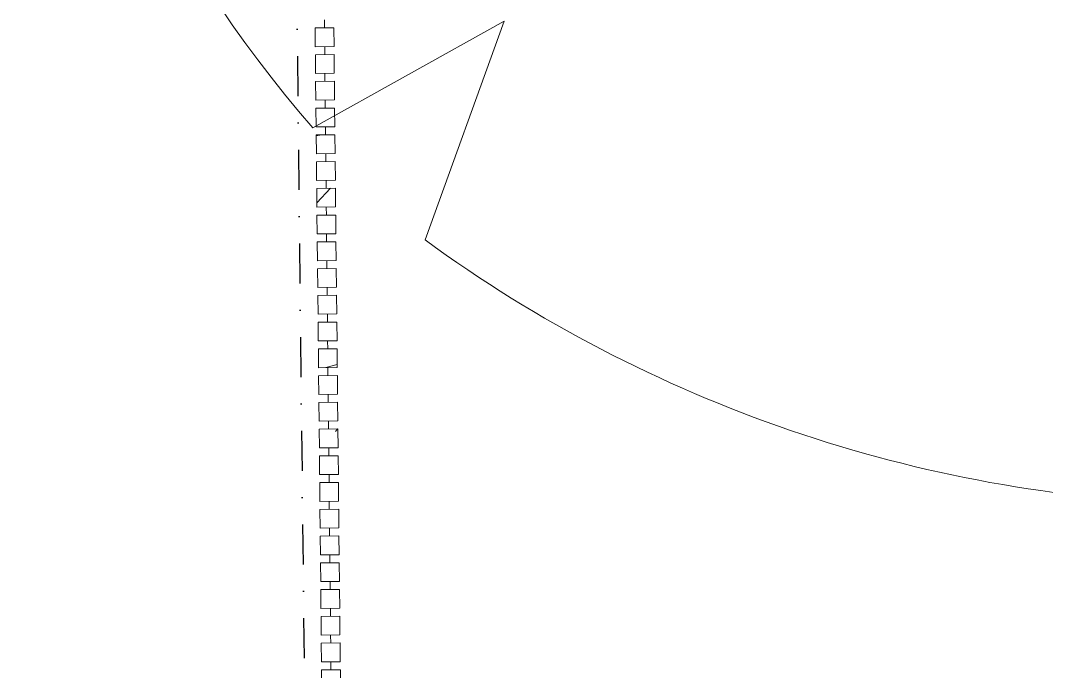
# Model space of a CAD drawing. Header units: millimetres. Extents: x -39027 to 364494, y -35256 to 94895.
# Drawn here: x 171005 to 172923, y 80888 to 82105 of the extents above; entities that cross this region are included whole.
import ezdxf

# ---------------------------------------------------------------- set-up
doc = ezdxf.new("R2010")
doc.units = ezdxf.units.MM
doc.header["$LTSCALE"] = 25
doc.linetypes.add('BG_Dash Dot 3mm', pattern=[7, 3, -2, 0, -2])
for name, color, linetype, lineweight in [('A-DETL-MBND', 4, 'Continuous', 13), ('A-GLAZ-CWMG', 3, 'Continuous', 5), ('C-PROP-LINE', 91, 'BG_Dash Dot 3mm', 25), ('C-TOPO', 251, 'Continuous', 9), ('L-PLNT', 71, 'Continuous', 5)]:
    doc.layers.add(name, color=color, linetype=linetype, lineweight=lineweight)

# ---------------------------------------------------------------- blocks, each defined once
blk = doc.blocks.new('Rectangular Mullion - 35mm Timber Batten_Black_-V179-PROPOSED FIRST FLOOR PLAN')
at = {"layer": 'A-DETL-MBND', "lineweight": 5}
for p, q in [((-17.5, -17.5), (-17.5, 17.5)), ((-17.5, 17.5), (17.5, 17.5)), ((17.5, 17.5), (17.5, -17.5)), ((17.5, -17.5), (-17.5, -17.5))]:
    blk.add_line(p, q, dxfattribs=at)
blk = doc.blocks.new('Rectangular Mullion - 35mm Timber Batten_Black_-V180-PROPOSED FIRST FLOOR PLAN')
at = {"layer": 'A-DETL-MBND', "lineweight": 5}
for p, q in [((-17.5, -17.5), (-17.5, 17.5)), ((-17.5, 17.5), (17.5, 17.5)), ((17.5, 17.5), (17.5, -17.5)), ((17.5, -17.5), (-17.5, -17.5))]:
    blk.add_line(p, q, dxfattribs=at)
blk = doc.blocks.new('Rectangular Mullion - 35mm Timber Batten_Black_-V181-PROPOSED FIRST FLOOR PLAN')
at = {"layer": 'A-DETL-MBND', "lineweight": 5}
for p, q in [((-17.5, -17.5), (-17.5, 17.5)), ((-17.5, 17.5), (17.5, 17.5)), ((17.5, 17.5), (17.5, -17.5)), ((17.5, -17.5), (-17.5, -17.5))]:
    blk.add_line(p, q, dxfattribs=at)
blk = doc.blocks.new('Rectangular Mullion - 35mm Timber Batten_Black_-V182-PROPOSED FIRST FLOOR PLAN')
at = {"layer": 'A-DETL-MBND', "lineweight": 5}
for p, q in [((-17.5, -17.5), (-17.5, 17.5)), ((-17.5, 17.5), (17.5, 17.5)), ((17.5, 17.5), (17.5, -17.5)), ((17.5, -17.5), (-17.5, -17.5))]:
    blk.add_line(p, q, dxfattribs=at)
blk = doc.blocks.new('Rectangular Mullion - 35mm Timber Batten_Black_-V183-PROPOSED FIRST FLOOR PLAN')
at = {"layer": 'A-DETL-MBND', "lineweight": 5}
h = blk.add_hatch(dxfattribs=at)
h.set_pattern_fill('FP_66', color=256, style=0, pattern_type=2)
h.set_pattern_definition([(275.345, (7923.97, -700.29), (-961.3299, 11180.8356), [122.343, -12111.92]), (259.271, (7935.36, -822.1), (-583.2013, -4148.2803), [155.42, -5025.186]), (225.581, (7906.4, -974.8), (10.3, -1015.95), [114.95, -1321.89]), (223.733, (7825.98, -1056.9), (-15031.03056, -14444.64997), [222.826, -22059.793]), (257.586, (7664.97, -1210.94), (2087.9785, 9131.3807), [135.55, -13419.58]), (270.581, (7635.8, -1343.3), (1026.25, -1005.65), [254, -762]), (280.043, (7638.41, -1597.31), (-738.492, 5127.6984), [123.6, -6056.485]), (276.292, (7649.66, -703.07), (-907.7606, 9155.378), [102.107, -10108.567]), (270.581, (7660.9, -804.6), (1026.25, -1005.65), [152.4, -863.6]), (242.28, (7662.396, -956.955), (-5860.57735, -11301.23054), [150.01, -14851.05]), (218.456, (7592.62, -1089.75), (5149.3642, 3975.7446), [231.684, -11352.5]), (231.292, (7411.19, -1233.84), (-4906.31395, -6236.6421), [144.4, -14295.673]), (264.241, (7320.89, -1346.52), (-710.2362, -8160.4043), [184.006, -9016.265]), (282.47, (7302.426, -1529.595), (-3089.97723, 14214.93996), [197.272, -19529.88]), (277.291, (7334.717, -706.265), (1226.4472, -9118.15894), [173.91, -17217.207]), (267.215, (7356.79, -878.77), (-731.79544, -16271.27145), [173.02, -17128.84]), (236.891, (7348.38, -1051.58), (1467.41, 1734.356), [183.16, -3480.08]), (223.091, (7248.33, -1205.01), (-10987.2057, -10363.87425), [165.393, -16373.89]), (255.65, (7127.55, -1318), (-2807.6254, -11238.79483), [157.726, -15614.836]), (270.581, (7088.5, -1470.8), (1026.25, -1005.65), [121.92, -894.08]), (283.576, (7089.695, -1592.716), (2272.7275, -9087.16), [135.55, -13419.58]), (270.581, (8099.9, -1013.5), (1026.25, -1005.65), [3.35, -1012.65]), (47.429, (7948.923, -1157.26), (-14136.86016, -15320.86738), [222.826, -22059.793]), (64.016, (7083.7, -1003.47), (188.765, 1424.387), [90.87, -2180.97]), (82.451, (7123.53, -921.78), (669.2448, 6143.7432), [143.684, -7040.52]), (113.78, (7142.41, -779.34), (-2327.6059, 4951.5328), [77.38, -7660.25]), (244.016, (7948.92, -1157.26), (-188.765, -1424.387), [113.59, -2158.25]), (263.871, (7899.156, -1259.37), (1041.28477, 9141.15535), [173.91, -17217.207]), (280.706, (7880.588, -1432.286), (3293.28155, -17226.9146), [288.98, -28609.032]), (280.886, (8035.72, -699.155), (1256.256, -6051.0576), [113.59, -11245.633]), (255.057, (8057.173, -810.703), (3039.58685, 11178.29145), [189.804, -18790.642]), (227.702, (8008.23, -994.09), (12136.13332, 13259.3523), [194.107, -19216.546]), (235.886, (7877.6, -1137.66), (-6902.18163, -10303.6902), [160.644, -15903.726]), (261.119, (7787.5, -1270.66), (-634.3537, -5141.62), [185.4, -5994.684]), (277.163, (7758.88, -1453.842), (-2130.02107, 17260.1856), [265.913, -26325.352]), (278.711, (7781.73, -701.73), (-793.6982, 6128.908), [143.684, -7040.52]), (259.271, (7803.5, -843.76), (-583.2013, -4148.2803), [155.42, -5025.186]), (228.071, (7774.56, -996.46), (10138.9297, 11195.11873), [165.393, -16373.89]), (225.581, (7664.05, -1119.5), (10.3, -1015.95), [186.79, -1250.05]), (253.227, (7533.31, -1252.92), (4045.915, 13213.55093), [170.313, -16860.95]), (273.948, (7484.163, -1415.986), (-1061.8992, 16253.06645), [173.02, -17128.84]), (287.684, (7496.074, -1588.594), (3293.2511, -10083.1748), [138.19, -13680.903]), (279.327, (7527.75, -704.31), (1240.49235, -7076.29736), [133.633, -13229.76]), (255.65, (7549.406, -836.174), (-2807.6254, -11238.79483), [157.726, -15614.836]), (238.576, (7510.31, -988.98), (3180.0977, 4998.3678), [191.7, -9393.23]), (220.682, (7410.367, -1152.56), (13147.30096, 11247.34238), [252.37, -24984.547]), (254.636, (7218.99, -1317.07), (1243.8521, 4000.148), [147.93, -7248.66]), (276.59, (7179.79, -1459.715), (1224.62715, -10136.96904), [194.107, -19216.546]), (293.78, (7202.07, -1652.54), (2327.6059, -4951.5328), [77.38, -7660.25]), (280.043, (7222.96, -707.4), (-738.492, 5127.6984), [123.6, -6056.485]), (260.573, (7244.52, -829.106), (-1802.4521, -11215.3096), [175.39, -17363.49]), (233.176, (7215.79, -1002.126), (-9949.4577, -13367.31625), [217.433, -21525.916]), (241.526, (8101.42, -1165.87), (-3818.2327, -7246.913), [104.603, -10355.757]), (259.797, (8051.55, -1257.823), (2976.46898, 16269.24884), [217.196, -21502.404]), (277.706, (8013.07, -1471.59), (-838.2997, 7135.1286), [245.74, -7945.516])])
h.paths.add_polyline_path([(17.5, 17.5), (17.5, -17.5), (-17.5, -17.5), (-17.5, 17.5)], flags=0)
for p, q in [((-17.5, -17.5), (-17.5, 17.5)), ((-17.5, 17.5), (17.5, 17.5)), ((17.5, 17.5), (17.5, -17.5)), ((17.5, -17.5), (-17.5, -17.5))]:
    blk.add_line(p, q, dxfattribs=at)
blk = doc.blocks.new('Rectangular Mullion - 35mm Timber Batten_Black_-V184-PROPOSED FIRST FLOOR PLAN')
at = {"layer": 'A-DETL-MBND', "lineweight": 5}
for p, q in [((-17.5, -17.5), (-17.5, 17.5)), ((-17.5, 17.5), (17.5, 17.5)), ((17.5, 17.5), (17.5, -17.5)), ((17.5, -17.5), (-17.5, -17.5))]:
    blk.add_line(p, q, dxfattribs=at)
blk = doc.blocks.new('Rectangular Mullion - 35mm Timber Batten_Black_-V185-PROPOSED FIRST FLOOR PLAN')
at = {"layer": 'A-DETL-MBND', "lineweight": 5}
h = blk.add_hatch(dxfattribs=at)
h.set_pattern_fill('FP_67', color=256, style=0, pattern_type=2)
h.set_pattern_definition([(275.345, (7823.97, -700.29), (-961.3299, 11180.8356), [122.343, -12111.92]), (259.271, (7835.36, -822.1), (-583.2013, -4148.2803), [155.42, -5025.186]), (225.581, (7806.4, -974.8), (10.3, -1015.95), [114.95, -1321.89]), (223.733, (7725.98, -1056.9), (-15031.03056, -14444.64997), [222.826, -22059.793]), (257.586, (7564.97, -1210.94), (2087.9785, 9131.3807), [135.55, -13419.58]), (270.581, (7535.8, -1343.3), (1026.25, -1005.65), [254, -762]), (280.043, (7538.41, -1597.31), (-738.492, 5127.6984), [123.6, -6056.485]), (276.292, (7549.66, -703.07), (-907.7606, 9155.378), [102.107, -10108.567]), (270.581, (7560.9, -804.6), (1026.25, -1005.65), [152.4, -863.6]), (242.28, (7562.396, -956.955), (-5860.57735, -11301.23054), [150.01, -14851.05]), (218.456, (7492.62, -1089.75), (5149.3642, 3975.7446), [231.684, -11352.5]), (231.292, (7311.19, -1233.84), (-4906.31395, -6236.6421), [144.4, -14295.673]), (264.241, (7220.89, -1346.52), (-710.2362, -8160.4043), [184.006, -9016.265]), (282.47, (7202.426, -1529.595), (-3089.97723, 14214.93996), [197.272, -19529.88]), (277.291, (7234.717, -706.265), (1226.4472, -9118.15894), [173.91, -17217.207]), (267.215, (7256.79, -878.77), (-731.79544, -16271.27145), [173.02, -17128.84]), (236.891, (7248.38, -1051.58), (1467.41, 1734.356), [183.16, -3480.08]), (223.091, (7148.33, -1205.01), (-10987.2057, -10363.87425), [165.393, -16373.89]), (255.65, (7027.55, -1318), (-2807.6254, -11238.79483), [157.726, -15614.836]), (270.581, (6988.5, -1470.8), (1026.25, -1005.65), [121.92, -894.08]), (283.576, (6989.695, -1592.716), (2272.7275, -9087.16), [135.55, -13419.58]), (270.581, (7999.9, -1013.5), (1026.25, -1005.65), [3.35, -1012.65]), (47.429, (7848.923, -1157.26), (-14136.86016, -15320.86738), [222.826, -22059.793]), (64.016, (6983.7, -1003.47), (188.765, 1424.387), [90.87, -2180.97]), (82.451, (7023.53, -921.78), (669.2448, 6143.7432), [143.684, -7040.52]), (113.78, (7042.41, -779.34), (-2327.6059, 4951.5328), [77.38, -7660.25]), (244.016, (7848.92, -1157.26), (-188.765, -1424.387), [113.59, -2158.25]), (263.871, (7799.156, -1259.37), (1041.28477, 9141.15535), [173.91, -17217.207]), (280.706, (7780.588, -1432.286), (3293.28155, -17226.9146), [288.98, -28609.032]), (280.886, (7935.72, -699.155), (1256.256, -6051.0576), [113.59, -11245.633]), (255.057, (7957.173, -810.703), (3039.58685, 11178.29145), [189.804, -18790.642]), (227.702, (7908.23, -994.09), (12136.13332, 13259.3523), [194.107, -19216.546]), (235.886, (7777.6, -1137.66), (-6902.18163, -10303.6902), [160.644, -15903.726]), (261.119, (7687.5, -1270.66), (-634.3537, -5141.62), [185.4, -5994.684]), (277.163, (7658.88, -1453.842), (-2130.02107, 17260.1856), [265.913, -26325.352]), (278.711, (7681.73, -701.73), (-793.6982, 6128.908), [143.684, -7040.52]), (259.271, (7703.5, -843.76), (-583.2013, -4148.2803), [155.42, -5025.186]), (228.071, (7674.56, -996.46), (10138.9297, 11195.11873), [165.393, -16373.89]), (225.581, (7564.05, -1119.5), (10.3, -1015.95), [186.79, -1250.05]), (253.227, (7433.31, -1252.92), (4045.915, 13213.55093), [170.313, -16860.95]), (273.948, (7384.163, -1415.986), (-1061.8992, 16253.06645), [173.02, -17128.84]), (287.684, (7396.074, -1588.594), (3293.2511, -10083.1748), [138.19, -13680.903]), (279.327, (7427.75, -704.31), (1240.49235, -7076.29736), [133.633, -13229.76]), (255.65, (7449.406, -836.174), (-2807.6254, -11238.79483), [157.726, -15614.836]), (238.576, (7410.31, -988.98), (3180.0977, 4998.3678), [191.7, -9393.23]), (220.682, (7310.367, -1152.56), (13147.30096, 11247.34238), [252.37, -24984.547]), (254.636, (7118.99, -1317.07), (1243.8521, 4000.148), [147.93, -7248.66]), (276.59, (7079.79, -1459.715), (1224.62715, -10136.96904), [194.107, -19216.546]), (293.78, (7102.07, -1652.54), (2327.6059, -4951.5328), [77.38, -7660.25]), (280.043, (7122.96, -707.4), (-738.492, 5127.6984), [123.6, -6056.485]), (260.573, (7144.52, -829.106), (-1802.4521, -11215.3096), [175.39, -17363.49]), (233.176, (7115.79, -1002.126), (-9949.4577, -13367.31625), [217.433, -21525.916]), (241.526, (8001.42, -1165.87), (-3818.2327, -7246.913), [104.603, -10355.757]), (259.797, (7951.55, -1257.823), (2976.46898, 16269.24884), [217.196, -21502.404]), (277.706, (7913.07, -1471.59), (-838.2997, 7135.1286), [245.74, -7945.516])])
h.paths.add_polyline_path([(17.5, 17.5), (17.5, -17.5), (-17.5, -17.5), (-17.5, 17.5)], flags=0)
for p, q in [((-17.5, -17.5), (-17.5, 17.5)), ((-17.5, 17.5), (17.5, 17.5)), ((17.5, 17.5), (17.5, -17.5)), ((17.5, -17.5), (-17.5, -17.5))]:
    blk.add_line(p, q, dxfattribs=at)
blk = doc.blocks.new('Rectangular Mullion - 35mm Timber Batten_Black_-V186-PROPOSED FIRST FLOOR PLAN')
at = {"layer": 'A-DETL-MBND', "lineweight": 5}
for p, q in [((-17.5, -17.5), (-17.5, 17.5)), ((-17.5, 17.5), (17.5, 17.5)), ((17.5, 17.5), (17.5, -17.5)), ((17.5, -17.5), (-17.5, -17.5))]:
    blk.add_line(p, q, dxfattribs=at)
blk = doc.blocks.new('Rectangular Mullion - 35mm Timber Batten_Black_-V187-PROPOSED FIRST FLOOR PLAN')
at = {"layer": 'A-DETL-MBND', "lineweight": 5}
for p, q in [((-17.5, -17.5), (-17.5, 17.5)), ((-17.5, 17.5), (17.5, 17.5)), ((17.5, 17.5), (17.5, -17.5)), ((17.5, -17.5), (-17.5, -17.5))]:
    blk.add_line(p, q, dxfattribs=at)
blk = doc.blocks.new('Rectangular Mullion - 35mm Timber Batten_Black_-V188-PROPOSED FIRST FLOOR PLAN')
at = {"layer": 'A-DETL-MBND', "lineweight": 5}
for p, q in [((-17.5, -17.5), (-17.5, 17.5)), ((-17.5, 17.5), (17.5, 17.5)), ((17.5, 17.5), (17.5, -17.5)), ((17.5, -17.5), (-17.5, -17.5))]:
    blk.add_line(p, q, dxfattribs=at)
blk = doc.blocks.new('Rectangular Mullion - 35mm Timber Batten_Black_-V189-PROPOSED FIRST FLOOR PLAN')
at = {"layer": 'A-DETL-MBND', "lineweight": 5}
for p, q in [((-17.5, -17.5), (-17.5, 17.5)), ((-17.5, 17.5), (17.5, 17.5)), ((17.5, 17.5), (17.5, -17.5)), ((17.5, -17.5), (-17.5, -17.5))]:
    blk.add_line(p, q, dxfattribs=at)
blk = doc.blocks.new('Rectangular Mullion - 35mm Timber Batten_Black_-V190-PROPOSED FIRST FLOOR PLAN')
at = {"layer": 'A-DETL-MBND', "lineweight": 5}
for p, q in [((-17.5, -17.5), (-17.5, 17.5)), ((-17.5, 17.5), (17.5, 17.5)), ((17.5, 17.5), (17.5, -17.5)), ((17.5, -17.5), (-17.5, -17.5))]:
    blk.add_line(p, q, dxfattribs=at)
blk = doc.blocks.new('Rectangular Mullion - 35mm Timber Batten_Black_-V191-PROPOSED FIRST FLOOR PLAN')
at = {"layer": 'A-DETL-MBND', "lineweight": 5}
h = blk.add_hatch(dxfattribs=at)
h.set_pattern_fill('FP_69', color=256, style=0, pattern_type=2)
h.set_pattern_definition([(275.345, (7523.97, -700.29), (-961.3299, 11180.8356), [122.343, -12111.92]), (259.271, (7535.36, -822.1), (-583.2013, -4148.2803), [155.42, -5025.19]), (225.581, (7506.4, -974.8), (10.3, -1015.95), [114.95, -1321.89]), (223.733, (7425.98, -1056.9), (-15031.03056, -14444.64997), [222.826, -22059.793]), (257.586, (7264.97, -1210.94), (2087.9785, 9131.3807), [135.55, -13419.58]), (270.581, (7235.8, -1343.3), (1026.25, -1005.65), [254, -762]), (280.043, (7238.41, -1597.31), (-738.492, 5127.6984), [123.6, -6056.485]), (276.292, (7249.66, -703.07), (-907.7606, 9155.378), [102.107, -10108.567]), (270.581, (7260.9, -804.6), (1026.25, -1005.65), [152.4, -863.6]), (242.28, (7262.396, -956.955), (-5860.57735, -11301.23054), [150.01, -14851.05]), (218.456, (7192.62, -1089.75), (5149.3642, 3975.7446), [231.684, -11352.5]), (231.292, (7011.19, -1233.84), (-4906.31395, -6236.6421), [144.4, -14295.673]), (264.241, (6920.89, -1346.52), (-710.2362, -8160.4043), [184.006, -9016.265]), (282.47, (6902.426, -1529.595), (-3089.97723, 14214.93996), [197.272, -19529.88]), (277.291, (6934.717, -706.265), (1226.4472, -9118.15894), [173.91, -17217.207]), (267.215, (6956.79, -878.77), (-731.79544, -16271.27145), [173.02, -17128.84]), (236.891, (6948.38, -1051.58), (1467.41, 1734.356), [183.16, -3480.08]), (223.091, (6848.33, -1205.01), (-10987.2057, -10363.87425), [165.393, -16373.89]), (255.65, (6727.55, -1318), (-2807.6254, -11238.79483), [157.726, -15614.836]), (270.581, (6688.5, -1470.8), (1026.25, -1005.65), [121.92, -894.08]), (283.576, (6689.695, -1592.716), (2272.7275, -9087.16), [135.55, -13419.58]), (270.581, (7699.9, -1013.5), (1026.25, -1005.65), [3.35, -1012.65]), (47.429, (7548.923, -1157.26), (-14136.86016, -15320.86738), [222.826, -22059.793]), (64.016, (6683.7, -1003.47), (188.765, 1424.387), [90.87, -2180.97]), (82.451, (6723.53, -921.78), (669.2448, 6143.7432), [143.684, -7040.52]), (113.78, (6742.41, -779.34), (-2327.6059, 4951.5328), [77.38, -7660.25]), (244.016, (7548.92, -1157.26), (-188.765, -1424.387), [113.59, -2158.25]), (263.871, (7499.156, -1259.37), (1041.28477, 9141.15535), [173.91, -17217.207]), (280.706, (7480.588, -1432.286), (3293.28155, -17226.9146), [288.98, -28609.032]), (280.886, (7635.72, -699.155), (1256.256, -6051.0576), [113.59, -11245.633]), (255.057, (7657.173, -810.703), (3039.58685, 11178.29145), [189.804, -18790.642]), (227.702, (7608.23, -994.09), (12136.13332, 13259.3523), [194.107, -19216.546]), (235.886, (7477.6, -1137.66), (-6902.1816, -10303.6902), [160.644, -15903.726]), (261.119, (7387.5, -1270.66), (-634.3537, -5141.62), [185.4, -5994.684]), (277.163, (7358.88, -1453.842), (-2130.02107, 17260.1856), [265.913, -26325.352]), (278.711, (7381.73, -701.73), (-793.6982, 6128.908), [143.684, -7040.52]), (259.271, (7403.5, -843.76), (-583.2013, -4148.2803), [155.42, -5025.19]), (228.071, (7374.56, -996.46), (10138.9297, 11195.11873), [165.393, -16373.89]), (225.581, (7264.05, -1119.5), (10.3, -1015.95), [186.79, -1250.05]), (253.227, (7133.31, -1252.92), (4045.915, 13213.55093), [170.313, -16860.95]), (273.948, (7084.163, -1415.986), (-1061.8992, 16253.06645), [173.02, -17128.84]), (287.684, (7096.074, -1588.594), (3293.2511, -10083.1748), [138.19, -13680.903]), (279.327, (7127.75, -704.31), (1240.49235, -7076.29736), [133.633, -13229.76]), (255.65, (7149.406, -836.174), (-2807.6254, -11238.79483), [157.726, -15614.836]), (238.576, (7110.31, -988.98), (3180.0977, 4998.3678), [191.7, -9393.23]), (220.682, (7010.367, -1152.56), (13147.30096, 11247.34238), [252.37, -24984.547]), (254.636, (6818.99, -1317.07), (1243.8521, 4000.148), [147.93, -7248.66]), (276.59, (6779.79, -1459.715), (1224.62715, -10136.96904), [194.107, -19216.546]), (293.78, (6802.07, -1652.54), (2327.6059, -4951.5328), [77.38, -7660.25]), (280.043, (6822.96, -707.4), (-738.492, 5127.6984), [123.6, -6056.485]), (260.573, (6844.52, -829.106), (-1802.4521, -11215.3096), [175.39, -17363.49]), (233.176, (6815.79, -1002.126), (-9949.4577, -13367.31625), [217.433, -21525.916]), (241.526, (7701.42, -1165.87), (-3818.2327, -7246.913), [104.603, -10355.757]), (259.797, (7651.55, -1257.823), (2976.46898, 16269.24884), [217.196, -21502.404]), (277.706, (7613.07, -1471.59), (-838.2997, 7135.1286), [245.74, -7945.516])])
h.paths.add_polyline_path([(17.5, 17.5), (17.5, -17.5), (-17.5, -17.5), (-17.5, 17.5)], flags=0)
for p, q in [((-17.5, -17.5), (-17.5, 17.5)), ((-17.5, 17.5), (17.5, 17.5)), ((17.5, 17.5), (17.5, -17.5)), ((17.5, -17.5), (-17.5, -17.5))]:
    blk.add_line(p, q, dxfattribs=at)
blk = doc.blocks.new('Rectangular Mullion - 35mm Timber Batten_Black_-V192-PROPOSED FIRST FLOOR PLAN')
at = {"layer": 'A-DETL-MBND', "lineweight": 5}
for p, q in [((-17.5, -17.5), (-17.5, 17.5)), ((-17.5, 17.5), (17.5, 17.5)), ((17.5, 17.5), (17.5, -17.5)), ((17.5, -17.5), (-17.5, -17.5))]:
    blk.add_line(p, q, dxfattribs=at)
blk = doc.blocks.new('Rectangular Mullion - 35mm Timber Batten_Black_-V193-PROPOSED FIRST FLOOR PLAN')
at = {"layer": 'A-DETL-MBND', "lineweight": 5}
for p, q in [((-17.5, -17.5), (-17.5, 17.5)), ((-17.5, 17.5), (17.5, 17.5)), ((17.5, 17.5), (17.5, -17.5)), ((17.5, -17.5), (-17.5, -17.5))]:
    blk.add_line(p, q, dxfattribs=at)
blk = doc.blocks.new('Rectangular Mullion - 35mm Timber Batten_Black_-V194-PROPOSED FIRST FLOOR PLAN')
at = {"layer": 'A-DETL-MBND', "lineweight": 5}
h = blk.add_hatch(dxfattribs=at)
h.set_pattern_fill('FP_70', color=256, style=0, pattern_type=2)
h.set_pattern_definition([(275.345, (7373.97, -700.29), (-961.3299, 11180.8356), [122.343, -12111.92]), (259.271, (7385.36, -822.1), (-583.2013, -4148.2803), [155.42, -5025.19]), (225.581, (7356.4, -974.8), (10.3, -1015.95), [114.95, -1321.89]), (223.733, (7275.98, -1056.9), (-15031.03056, -14444.64997), [222.826, -22059.793]), (257.586, (7114.97, -1210.94), (2087.9785, 9131.3807), [135.55, -13419.58]), (270.581, (7085.8, -1343.3), (1026.25, -1005.65), [254, -762]), (280.043, (7088.41, -1597.31), (-738.492, 5127.6984), [123.6, -6056.485]), (276.292, (7099.66, -703.07), (-907.7606, 9155.378), [102.107, -10108.567]), (270.581, (7110.9, -804.6), (1026.25, -1005.65), [152.4, -863.6]), (242.28, (7112.396, -956.955), (-5860.57735, -11301.23054), [150.01, -14851.05]), (218.456, (7042.62, -1089.75), (5149.3642, 3975.7446), [231.684, -11352.5]), (231.292, (6861.19, -1233.84), (-4906.31395, -6236.6421), [144.4, -14295.673]), (264.241, (6770.89, -1346.52), (-710.2362, -8160.4043), [184.006, -9016.265]), (282.47, (6752.426, -1529.595), (-3089.97723, 14214.93996), [197.272, -19529.88]), (277.291, (6784.717, -706.265), (1226.4472, -9118.15894), [173.91, -17217.207]), (267.215, (6806.79, -878.77), (-731.79544, -16271.27145), [173.02, -17128.84]), (236.891, (6798.38, -1051.58), (1467.41, 1734.356), [183.16, -3480.08]), (223.091, (6698.33, -1205.01), (-10987.2057, -10363.87425), [165.393, -16373.89]), (255.65, (6577.55, -1318), (-2807.6254, -11238.79483), [157.726, -15614.836]), (270.581, (6538.5, -1470.8), (1026.25, -1005.65), [121.92, -894.08]), (283.576, (6539.695, -1592.716), (2272.7275, -9087.16), [135.55, -13419.58]), (270.581, (7549.9, -1013.5), (1026.25, -1005.65), [3.35, -1012.65]), (47.429, (7398.923, -1157.26), (-14136.86016, -15320.86738), [222.826, -22059.793]), (64.016, (6533.7, -1003.47), (188.765, 1424.387), [90.87, -2180.97]), (82.451, (6573.53, -921.78), (669.2448, 6143.7432), [143.684, -7040.52]), (113.78, (6592.41, -779.34), (-2327.6059, 4951.5328), [77.38, -7660.25]), (244.016, (7398.92, -1157.26), (-188.765, -1424.387), [113.59, -2158.25]), (263.871, (7349.156, -1259.37), (1041.28477, 9141.15535), [173.91, -17217.207]), (280.706, (7330.588, -1432.286), (3293.28155, -17226.9146), [288.98, -28609.032]), (280.886, (7485.72, -699.155), (1256.256, -6051.0576), [113.59, -11245.633]), (255.057, (7507.173, -810.703), (3039.58685, 11178.29145), [189.804, -18790.642]), (227.702, (7458.23, -994.09), (12136.13332, 13259.3523), [194.107, -19216.546]), (235.886, (7327.6, -1137.66), (-6902.1816, -10303.6902), [160.644, -15903.726]), (261.119, (7237.5, -1270.66), (-634.3537, -5141.62), [185.4, -5994.684]), (277.163, (7208.88, -1453.842), (-2130.02107, 17260.1856), [265.913, -26325.352]), (278.711, (7231.73, -701.73), (-793.6982, 6128.908), [143.684, -7040.52]), (259.271, (7253.5, -843.76), (-583.2013, -4148.2803), [155.42, -5025.19]), (228.071, (7224.56, -996.46), (10138.9297, 11195.1187), [165.393, -16373.89]), (225.581, (7114.05, -1119.5), (10.3, -1015.95), [186.79, -1250.05]), (253.227, (6983.31, -1252.92), (4045.915, 13213.55093), [170.313, -16860.95]), (273.948, (6934.163, -1415.986), (-1061.8992, 16253.06645), [173.02, -17128.84]), (287.684, (6946.074, -1588.594), (3293.2511, -10083.1748), [138.19, -13680.903]), (279.327, (6977.75, -704.31), (1240.49235, -7076.29736), [133.633, -13229.76]), (255.65, (6999.406, -836.174), (-2807.6254, -11238.79483), [157.726, -15614.836]), (238.576, (6960.31, -988.98), (3180.0977, 4998.3678), [191.7, -9393.23]), (220.682, (6860.367, -1152.56), (13147.30096, 11247.34238), [252.37, -24984.547]), (254.636, (6668.99, -1317.07), (1243.8521, 4000.148), [147.93, -7248.66]), (276.59, (6629.79, -1459.715), (1224.62715, -10136.96904), [194.107, -19216.546]), (293.78, (6652.07, -1652.54), (2327.6059, -4951.5328), [77.38, -7660.25]), (280.043, (6672.96, -707.4), (-738.492, 5127.6984), [123.6, -6056.485]), (260.573, (6694.52, -829.106), (-1802.4521, -11215.3096), [175.39, -17363.49]), (233.176, (6665.79, -1002.126), (-9949.4577, -13367.31625), [217.433, -21525.916]), (241.526, (7551.42, -1165.87), (-3818.2327, -7246.913), [104.603, -10355.757]), (259.797, (7501.55, -1257.823), (2976.46898, 16269.24884), [217.196, -21502.404]), (277.706, (7463.07, -1471.59), (-838.2997, 7135.1286), [245.74, -7945.516])])
h.paths.add_polyline_path([(17.5, 17.5), (17.5, -17.5), (-17.5, -17.5), (-17.5, 17.5)], flags=0)
for p, q in [((-17.5, -17.5), (-17.5, 17.5)), ((-17.5, 17.5), (17.5, 17.5)), ((17.5, 17.5), (17.5, -17.5)), ((17.5, -17.5), (-17.5, -17.5))]:
    blk.add_line(p, q, dxfattribs=at)
blk = doc.blocks.new('Rectangular Mullion - 35mm Timber Batten_Black_-V195-PROPOSED FIRST FLOOR PLAN')
at = {"layer": 'A-DETL-MBND', "lineweight": 5}
for p, q in [((-17.5, -17.5), (-17.5, 17.5)), ((-17.5, 17.5), (17.5, 17.5)), ((17.5, 17.5), (17.5, -17.5)), ((17.5, -17.5), (-17.5, -17.5))]:
    blk.add_line(p, q, dxfattribs=at)
blk = doc.blocks.new('Rectangular Mullion - 35mm Timber Batten_Black_-V196-PROPOSED FIRST FLOOR PLAN')
at = {"layer": 'A-DETL-MBND', "lineweight": 5}
for p, q in [((-17.5, -17.5), (-17.5, 17.5)), ((-17.5, 17.5), (17.5, 17.5)), ((17.5, 17.5), (17.5, -17.5)), ((17.5, -17.5), (-17.5, -17.5))]:
    blk.add_line(p, q, dxfattribs=at)
blk = doc.blocks.new('Rectangular Mullion - 35mm Timber Batten_Black_-V197-PROPOSED FIRST FLOOR PLAN')
at = {"layer": 'A-DETL-MBND', "lineweight": 5}
for p, q in [((-17.5, -17.5), (-17.5, 17.5)), ((-17.5, 17.5), (17.5, 17.5)), ((17.5, 17.5), (17.5, -17.5)), ((17.5, -17.5), (-17.5, -17.5))]:
    blk.add_line(p, q, dxfattribs=at)
blk = doc.blocks.new('Rectangular Mullion - 35mm Timber Batten_Black_-V198-PROPOSED FIRST FLOOR PLAN')
at = {"layer": 'A-DETL-MBND', "lineweight": 5}
for p, q in [((-17.5, -17.5), (-17.5, 17.5)), ((-17.5, 17.5), (17.5, 17.5)), ((17.5, 17.5), (17.5, -17.5)), ((17.5, -17.5), (-17.5, -17.5))]:
    blk.add_line(p, q, dxfattribs=at)
blk = doc.blocks.new('Rectangular Mullion - 35mm Timber Batten_Black_-V199-PROPOSED FIRST FLOOR PLAN')
at = {"layer": 'A-DETL-MBND', "lineweight": 5}
for p, q in [((-17.5, -17.5), (-17.5, 17.5)), ((-17.5, 17.5), (17.5, 17.5)), ((17.5, 17.5), (17.5, -17.5)), ((17.5, -17.5), (-17.5, -17.5))]:
    blk.add_line(p, q, dxfattribs=at)
blk = doc.blocks.new('Rectangular Mullion - 35mm Timber Batten_Black_-V200-PROPOSED FIRST FLOOR PLAN')
at = {"layer": 'A-DETL-MBND', "lineweight": 5}
for p, q in [((-17.5, -17.5), (-17.5, 17.5)), ((-17.5, 17.5), (17.5, 17.5)), ((17.5, 17.5), (17.5, -17.5)), ((17.5, -17.5), (-17.5, -17.5))]:
    blk.add_line(p, q, dxfattribs=at)
blk = doc.blocks.new('Rectangular Mullion - 35mm Timber Batten_Black_-V201-PROPOSED FIRST FLOOR PLAN')
at = {"layer": 'A-DETL-MBND', "lineweight": 5}
for p, q in [((-17.5, -17.5), (-17.5, 17.5)), ((-17.5, 17.5), (17.5, 17.5)), ((17.5, 17.5), (17.5, -17.5)), ((17.5, -17.5), (-17.5, -17.5))]:
    blk.add_line(p, q, dxfattribs=at)
blk = doc.blocks.new('Rectangular Mullion - 35mm Timber Batten_Black_-V202-PROPOSED FIRST FLOOR PLAN')
at = {"layer": 'A-DETL-MBND', "lineweight": 5}
for p, q in [((-17.5, -17.5), (-17.5, 17.5)), ((-17.5, 17.5), (17.5, 17.5)), ((17.5, 17.5), (17.5, -17.5)), ((17.5, -17.5), (-17.5, -17.5))]:
    blk.add_line(p, q, dxfattribs=at)
blk = doc.blocks.new('Rectangular Mullion - 35mm Timber Batten_Black_-V203-PROPOSED FIRST FLOOR PLAN')
at = {"layer": 'A-DETL-MBND', "lineweight": 5}
h = blk.add_hatch(dxfattribs=at)
h.set_pattern_fill('FP_74', color=256, style=0, pattern_type=2)
h.set_pattern_definition([(275.345, (6923.97, -700.29), (-961.3299, 11180.8356), [122.343, -12111.92]), (259.271, (6935.36, -822.1), (-583.2013, -4148.2803), [155.42, -5025.19]), (225.581, (6906.4, -974.8), (10.3, -1015.95), [114.95, -1321.89]), (223.733, (6825.98, -1056.9), (-15031.03056, -14444.64997), [222.826, -22059.793]), (257.586, (6664.97, -1210.94), (2087.9785, 9131.3807), [135.55, -13419.58]), (270.581, (6635.8, -1343.3), (1026.25, -1005.65), [254, -762]), (280.043, (6638.41, -1597.31), (-738.492, 5127.6984), [123.6, -6056.485]), (276.292, (6649.66, -703.07), (-907.7606, 9155.378), [102.11, -10108.57]), (270.581, (6660.9, -804.6), (1026.25, -1005.65), [152.4, -863.6]), (242.28, (6662.396, -956.955), (-5860.57735, -11301.23054), [150.01, -14851.05]), (218.456, (6592.62, -1089.75), (5149.3642, 3975.7446), [231.684, -11352.5]), (231.292, (6411.19, -1233.84), (-4906.31395, -6236.6421), [144.4, -14295.673]), (264.241, (6320.89, -1346.52), (-710.2362, -8160.4043), [184.006, -9016.265]), (282.47, (6302.426, -1529.595), (-3089.97723, 14214.93996), [197.272, -19529.88]), (277.291, (6334.717, -706.265), (1226.4472, -9118.15894), [173.91, -17217.207]), (267.215, (6356.79, -878.77), (-731.79544, -16271.27145), [173.02, -17128.84]), (236.891, (6348.38, -1051.58), (1467.41, 1734.356), [183.16, -3480.08]), (223.091, (6248.33, -1205.01), (-10987.2057, -10363.87425), [165.393, -16373.89]), (255.65, (6127.55, -1318), (-2807.6254, -11238.79483), [157.726, -15614.836]), (270.581, (6088.5, -1470.8), (1026.25, -1005.65), [121.92, -894.08]), (283.576, (6089.695, -1592.716), (2272.7275, -9087.16), [135.55, -13419.58]), (270.581, (7099.9, -1013.5), (1026.25, -1005.65), [3.35, -1012.65]), (47.429, (6948.923, -1157.26), (-14136.86016, -15320.86738), [222.826, -22059.793]), (64.016, (6083.7, -1003.47), (188.765, 1424.387), [90.87, -2180.97]), (82.451, (6123.53, -921.78), (669.2448, 6143.7432), [143.684, -7040.52]), (113.78, (6142.41, -779.34), (-2327.606, 4951.5328), [77.38, -7660.25]), (244.016, (6948.92, -1157.26), (-188.765, -1424.387), [113.59, -2158.25]), (263.871, (6899.156, -1259.37), (1041.28477, 9141.15535), [173.91, -17217.207]), (280.706, (6880.588, -1432.286), (3293.28155, -17226.9146), [288.98, -28609.032]), (280.886, (7035.72, -699.155), (1256.256, -6051.0576), [113.59, -11245.633]), (255.057, (7057.173, -810.703), (3039.58685, 11178.29145), [189.804, -18790.642]), (227.702, (7008.23, -994.09), (12136.1333, 13259.3523), [194.107, -19216.546]), (235.886, (6877.6, -1137.66), (-6902.1816, -10303.6902), [160.644, -15903.726]), (261.119, (6787.5, -1270.66), (-634.3537, -5141.62), [185.4, -5994.684]), (277.163, (6758.88, -1453.842), (-2130.02107, 17260.1856), [265.913, -26325.352]), (278.711, (6781.73, -701.73), (-793.6982, 6128.908), [143.684, -7040.52]), (259.271, (6803.5, -843.76), (-583.2013, -4148.2803), [155.42, -5025.19]), (228.071, (6774.56, -996.46), (10138.9297, 11195.1187), [165.393, -16373.89]), (225.581, (6664.05, -1119.5), (10.3, -1015.95), [186.79, -1250.05]), (253.227, (6533.31, -1252.92), (4045.915, 13213.55093), [170.313, -16860.95]), (273.948, (6484.163, -1415.986), (-1061.8992, 16253.06645), [173.02, -17128.84]), (287.684, (6496.074, -1588.594), (3293.2511, -10083.1748), [138.19, -13680.903]), (279.327, (6527.75, -704.31), (1240.49235, -7076.2974), [133.633, -13229.76]), (255.65, (6549.406, -836.174), (-2807.6254, -11238.79483), [157.726, -15614.836]), (238.576, (6510.31, -988.98), (3180.0977, 4998.3678), [191.7, -9393.23]), (220.682, (6410.367, -1152.56), (13147.30096, 11247.34238), [252.37, -24984.547]), (254.636, (6218.99, -1317.07), (1243.852, 4000.148), [147.93, -7248.66]), (276.59, (6179.79, -1459.715), (1224.62715, -10136.96904), [194.107, -19216.546]), (293.78, (6202.07, -1652.54), (2327.606, -4951.5328), [77.38, -7660.25]), (280.043, (6222.96, -707.4), (-738.492, 5127.6984), [123.6, -6056.485]), (260.573, (6244.52, -829.106), (-1802.4521, -11215.3096), [175.39, -17363.49]), (233.176, (6215.79, -1002.126), (-9949.4577, -13367.31625), [217.433, -21525.916]), (241.526, (7101.42, -1165.87), (-3818.2327, -7246.913), [104.603, -10355.757]), (259.797, (7051.55, -1257.823), (2976.46898, 16269.24884), [217.196, -21502.404]), (277.706, (7013.07, -1471.59), (-838.2997, 7135.1286), [245.74, -7945.516])])
h.paths.add_polyline_path([(17.5, 17.5), (17.5, -17.5), (-17.5, -17.5), (-17.5, 17.5)], flags=0)
for p, q in [((-17.5, -17.5), (-17.5, 17.5)), ((-17.5, 17.5), (17.5, 17.5)), ((17.5, 17.5), (17.5, -17.5)), ((17.5, -17.5), (-17.5, -17.5))]:
    blk.add_line(p, q, dxfattribs=at)
blk = doc.blocks.new('Family - ___-1009153-PROPOSED FIRST FLOOR PLAN')
at = {"layer": 'C-PROP-LINE'}
blk.add_line((-849, 9654.7), (-819.6, 7014.9), dxfattribs=at)
blk = doc.blocks.new('Family - ___-2269169-PROPOSED FIRST FLOOR PLAN')
at = {"layer": 'C-PROP-LINE'}
blk.add_line((-849, 9654.7), (-819.6, 7014.9), dxfattribs=at)
blk = doc.blocks.new('PLANTING_Coloured tree scaleable - 7 Meters-2580589-PROPOSED SITE PLAN')
at = {"layer": 'L-PLNT', "lineweight": 9}
for p, q in [((-1201.1, -2475.8), (-886.8, -2070)), ((-886.8, -2070), (-856.3, -2614.2))]:
    blk.add_line(p, q, dxfattribs=at)
for centre, radius, start, end in [((0.5, 19.1), 2769.2, 177.9304, 244.2846), ((-129.6, 523), 3220.3, 256.9579, 291.4464)]:
    blk.add_arc(centre, radius, start, end, dxfattribs=at)

msp = doc.modelspace()

# ---------------------------------------------------------------- linework, layer by layer
at = {"layer": 'C-TOPO'}
for p, q in [((171572.9, 82106), (171573, 82091)), ((171573.4, 82056), (171573.5, 82041)), ((171573.9, 82006), (171574, 81991)), ((171574.4, 81956), (171574.5, 81941)), ((171574.9, 81906), (171575, 81891)), ((171575.4, 81856), (171575.5, 81841)), ((171575.9, 81806), (171576, 81791)), ((171576.4, 81756), (171576.6, 81741)), ((171576.9, 81706), (171577.1, 81691)), ((171577.4, 81656), (171577.6, 81641)), ((171577.9, 81606), (171578.1, 81591)), ((171578.4, 81556), (171578.6, 81541)), ((171578.9, 81506), (171579.1, 81491)), ((171579.4, 81456), (171579.6, 81441)), ((171580, 81406), (171580.1, 81391)), ((171580.5, 81356), (171580.6, 81341.1)), ((171581, 81306.1), (171581.1, 81291.1)), ((171581.5, 81256.1), (171581.6, 81241.1)), ((171582, 81206.1), (171582.1, 81191.1)), ((171582.5, 81156.1), (171582.6, 81141.1)), ((171583, 81106.1), (171583.1, 81091.1)), ((171583.5, 81056.1), (171583.7, 81041.1)), ((171584, 81006.1), (171584.2, 80991.1)), ((171584.5, 80956.1), (171584.7, 80941.1)), ((171585, 80906.1), (171585.2, 80891.1))]:
    msp.add_line(p, q, dxfattribs=at)

# ---------------------------------------------------------------- block references
at = {"layer": 'A-GLAZ-CWMG', "lineweight": 5, "extrusion": (0, 0, -1), "rotation": 269.4189036324616}
for name, p in [('Rectangular Mullion - 35mm Timber Batten_Black_-V179-PROPOSED FIRST FLOOR PLAN', (-171573.2, 82073.5)), ('Rectangular Mullion - 35mm Timber Batten_Black_-V180-PROPOSED FIRST FLOOR PLAN', (-171573.7, 82023.5)), ('Rectangular Mullion - 35mm Timber Batten_Black_-V181-PROPOSED FIRST FLOOR PLAN', (-171574.2, 81973.5)), ('Rectangular Mullion - 35mm Timber Batten_Black_-V182-PROPOSED FIRST FLOOR PLAN', (-171574.7, 81923.5)), ('Rectangular Mullion - 35mm Timber Batten_Black_-V183-PROPOSED FIRST FLOOR PLAN', (-171575.2, 81873.5)), ('Rectangular Mullion - 35mm Timber Batten_Black_-V184-PROPOSED FIRST FLOOR PLAN', (-171575.7, 81823.5)), ('Rectangular Mullion - 35mm Timber Batten_Black_-V185-PROPOSED FIRST FLOOR PLAN', (-171576.2, 81773.5)), ('Rectangular Mullion - 35mm Timber Batten_Black_-V186-PROPOSED FIRST FLOOR PLAN', (-171576.7, 81723.5)), ('Rectangular Mullion - 35mm Timber Batten_Black_-V187-PROPOSED FIRST FLOOR PLAN', (-171577.2, 81673.5)), ('Rectangular Mullion - 35mm Timber Batten_Black_-V188-PROPOSED FIRST FLOOR PLAN', (-171577.7, 81623.5)), ('Rectangular Mullion - 35mm Timber Batten_Black_-V189-PROPOSED FIRST FLOOR PLAN', (-171578.3, 81573.5)), ('Rectangular Mullion - 35mm Timber Batten_Black_-V190-PROPOSED FIRST FLOOR PLAN', (-171578.8, 81523.5)), ('Rectangular Mullion - 35mm Timber Batten_Black_-V191-PROPOSED FIRST FLOOR PLAN', (-171579.3, 81473.5)), ('Rectangular Mullion - 35mm Timber Batten_Black_-V192-PROPOSED FIRST FLOOR PLAN', (-171579.8, 81423.5)), ('Rectangular Mullion - 35mm Timber Batten_Black_-V193-PROPOSED FIRST FLOOR PLAN', (-171580.3, 81373.5)), ('Rectangular Mullion - 35mm Timber Batten_Black_-V194-PROPOSED FIRST FLOOR PLAN', (-171580.8, 81323.6)), ('Rectangular Mullion - 35mm Timber Batten_Black_-V195-PROPOSED FIRST FLOOR PLAN', (-171581.3, 81273.6)), ('Rectangular Mullion - 35mm Timber Batten_Black_-V196-PROPOSED FIRST FLOOR PLAN', (-171581.8, 81223.6)), ('Rectangular Mullion - 35mm Timber Batten_Black_-V197-PROPOSED FIRST FLOOR PLAN', (-171582.3, 81173.6)), ('Rectangular Mullion - 35mm Timber Batten_Black_-V198-PROPOSED FIRST FLOOR PLAN', (-171582.8, 81123.6)), ('Rectangular Mullion - 35mm Timber Batten_Black_-V199-PROPOSED FIRST FLOOR PLAN', (-171583.3, 81073.6)), ('Rectangular Mullion - 35mm Timber Batten_Black_-V200-PROPOSED FIRST FLOOR PLAN', (-171583.8, 81023.6)), ('Rectangular Mullion - 35mm Timber Batten_Black_-V201-PROPOSED FIRST FLOOR PLAN', (-171584.3, 80973.6)), ('Rectangular Mullion - 35mm Timber Batten_Black_-V202-PROPOSED FIRST FLOOR PLAN', (-171584.8, 80923.6)), ('Rectangular Mullion - 35mm Timber Batten_Black_-V203-PROPOSED FIRST FLOOR PLAN', (-171585.4, 80873.6))]:
    msp.add_blockref(name, p, dxfattribs=at)
at = {"layer": 'C-PROP-LINE'}
for name in ['Family - ___-1009153-PROPOSED FIRST FLOOR PLAN', 'Family - ___-2269169-PROPOSED FIRST FLOOR PLAN']:
    msp.add_blockref(name, (172355.8, 73784.3), dxfattribs=at)
at = {"layer": 'L-PLNT', "lineweight": 9, "xscale": 0.7980000000000003, "yscale": 0.7980000000000003, "zscale": 0.7980000000000003, "rotation": 336.899377919427}
msp.add_blockref('PLANTING_Coloured tree scaleable - 7 Meters-2580589-PROPOSED SITE PLAN', (173208.2, 83345.4), dxfattribs=at)

doc.saveas('drawing.dxf')
